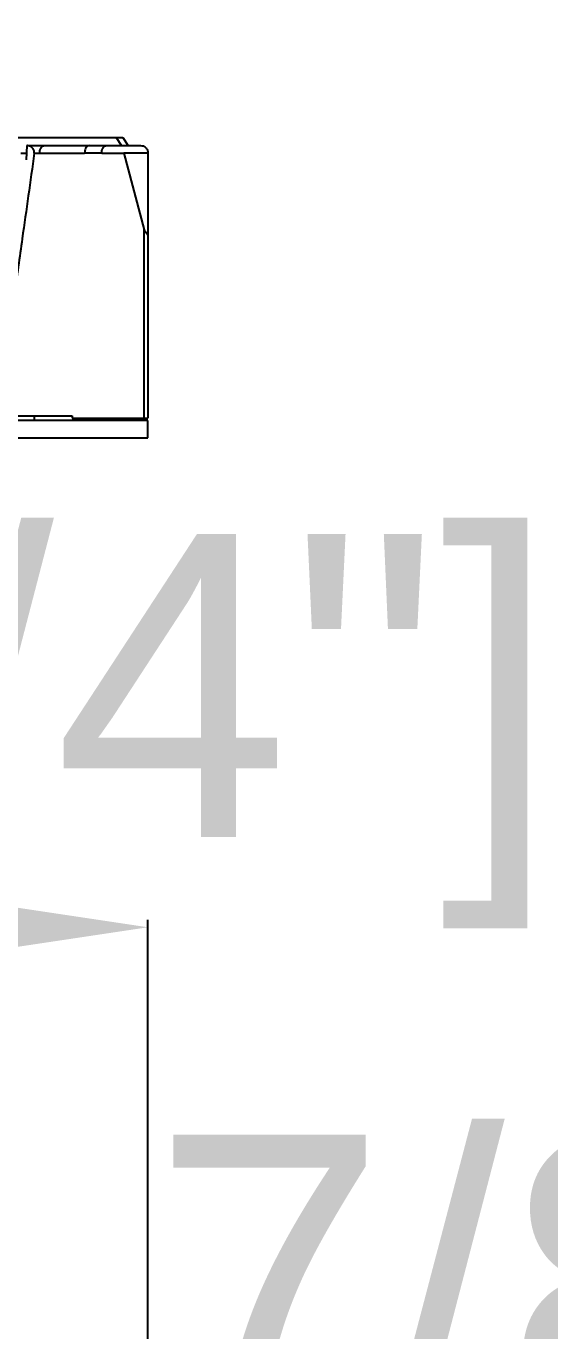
# Model space of a CAD drawing. Header units: millimetres. Extents: x 620 to 19791, y 2539 to 6969.
# Drawn here: x 7981.7 to 8050.8, y 3773.5 to 3945.7 of the extents above; entities that cross this region are included whole.
import ezdxf

# ---------------------------------------------------------------- set-up
doc = ezdxf.new("R2010")
doc.units = ezdxf.units.MM
doc.styles.get("Standard").update_dxf_attribs({"font": 'arial.ttf'})
doc.dimstyles.new('缩小5倍', dxfattribs={"dimtxt": 40, "dimasz": 20, "dimexe": 1, "dimexo": 0.2, "dimgap": 0, "dimtad": 1, "dimtoh": 1, "dimdec": 1, "dimzin": 9, "dimdsep": 46, "dimtxsty": 'Standard', "dimblk": '_FILLED', "dimcen": 0.2, "dimclrd": 256, "dimclre": 256, "dimclrt": 256, "dimadec": 1, "dimazin": 2, "dimtfac": 1, "dimtdec": 1, "dimtofl": 0, "dimtmove": 0, "dimatfit": 3, "dimldrblk": '_FILLED', "dimfxl": 1, "dimtolj": 1, "dimtzin": 0, "dimarcsym": 0})

# ---------------------------------------------------------------- blocks, each defined once
blk = doc.blocks.new('_FILLED')
at = {"color": 0, "linetype": 'ByBlock'}
blk.add_solid([(0, 0), (-1, 0.15), (-1, -0.15)], dxfattribs=at)
blk = doc.blocks.new('*D192')
at = {"lineweight": -2, "transparency": 16777216}
for p, q in [((7697.79, 3720.89), (7697.79, 3827.8)), ((7717.79, 3826.8), (7977.79, 3826.8)), ((7997.79, 3720.89), (7997.79, 3827.8))]:
    blk.add_line(p, q, dxfattribs=at)
at = {"layer": 'Defpoints', "color": 0, "transparency": 16777216}
for p in [(7997.79, 3826.8), (7697.79, 3720.69), (7997.79, 3720.69)]:
    blk.add_point(p, dxfattribs=at)
at = {"lineweight": -2, "transparency": 16777216, "xscale": 20, "yscale": 20, "zscale": 20, "rotation": 180}
blk.add_blockref('_FILLED', (7697.79, 3826.8), dxfattribs=at)
at = {"lineweight": -2, "transparency": 16777216, "xscale": 20, "yscale": 20, "zscale": 20}
blk.add_blockref('_FILLED', (7997.79, 3826.8), dxfattribs=at)
at = {"transparency": 16777216, "insert": (7847.79, 3852.69), "char_height": 40, "attachment_point": 5}
blk.add_mtext('\\A1;300mm [11 3/4"]', dxfattribs=at)
blk = doc.blocks.new('*D194')
at = {"lineweight": -2, "transparency": 16777216}
for p, q in [((7847.79, 3720.89), (7847.79, 3748.49)), ((7867.79, 3747.49), (7977.79, 3747.49)), ((7997.79, 3720.89), (7997.79, 3748.49))]:
    blk.add_line(p, q, dxfattribs=at)
at = {"layer": 'Defpoints', "color": 0, "transparency": 16777216}
for p in [(7997.79, 3747.49), (7847.79, 3720.69), (7997.79, 3720.69)]:
    blk.add_point(p, dxfattribs=at)
at = {"lineweight": -2, "transparency": 16777216, "xscale": 20, "yscale": 20, "zscale": 20, "rotation": 180}
blk.add_blockref('_FILLED', (7847.79, 3747.49), dxfattribs=at)
at = {"lineweight": -2, "transparency": 16777216, "xscale": 20, "yscale": 20, "zscale": 20}
blk.add_blockref('_FILLED', (7997.79, 3747.49), dxfattribs=at)
at = {"transparency": 16777216, "insert": (7922.79, 3773.38), "char_height": 40, "attachment_point": 5}
blk.add_mtext('\\A1;150mm [5 7/8"]', dxfattribs=at)

msp = doc.modelspace()

# ---------------------------------------------------------------- linework, layer by layer
at = {"color": 7, "linetype": 'Continuous', "lineweight": 25}
for p, q in [((7993.63869, 3930.98079), (7979.86598, 3930.98079)), ((7981.81526, 3929.97287), (7981.71608, 3928.07583)), ((7981.89534, 3929.98078), (7981.81526, 3929.97286)), ((7981.89534, 3929.98078), (7984.14815, 3929.98078)), ((7984.14815, 3929.98078), (7990.0766, 3929.98078)), ((7990.0766, 3929.98078), (7992.32941, 3929.98078)), ((7992.32941, 3929.98078), (7996.79, 3929.98078)), ((7994.2834, 3929.98078), (7993.63869, 3930.98079)), ((7995.16372, 3929.98078), (7994.50799, 3930.99787)), ((7981.03801, 3928.98079), (7981.76378, 3928.98079)), ((7982.79012, 3928.98078), (7983.51109, 3928.98079)), ((7983.51109, 3928.98079), (7989.43953, 3928.98079)), ((7991.69233, 3928.98079), (7989.43953, 3928.98079)), ((7991.69233, 3928.98079), (7994.58999, 3928.98079)), ((7994.58999, 3928.98079), (7997.29, 3918.85579)), ((7997.78999, 3928.98079), (7994.58999, 3928.98079)), ((7997.78999, 3928.98079), (7997.78999, 3918.18079)), ((7997.29, 3893.98079), (7997.29, 3918.85579)), ((7997.29, 3918.85579), (7997.78999, 3918.18079)), ((7997.78999, 3918.18079), (7997.78999, 3893.98079)), ((7927.28999, 3894.28079), (7987.79, 3894.28079)), ((7982.78999, 3894.28079), (7982.78999, 3893.68079)), ((7987.79, 3894.28079), (7987.79, 3893.98079)), ((7987.79, 3893.98079), (7997.29, 3893.98079)), ((7990.78999, 3893.68079), (7990.78999, 3893.98079)), ((7994.36, 3893.98079), (7994.36, 3893.68079)), ((7996.85999, 3893.68079), (7996.85999, 3893.98079)), ((7997.29, 3893.98079), (7997.78999, 3893.98079)), ((7997.78999, 3893.68079), (7847.79, 3893.68079)), ((7997.78999, 3891.38079), (7997.78999, 3893.68079)), ((7847.79, 3891.38079), (7997.78999, 3891.38079))]:
    msp.add_line(p, q, dxfattribs=at)
for points, knots in [([(7982.79012, 3928.98078), (7982.79446, 3929.03475), (7982.80317, 3929.14318), (7982.77181, 3929.30662), (7982.70582, 3929.46336), (7982.55696, 3929.67216), (7982.26065, 3929.88864), (7981.97503, 3929.94265), (7981.81526, 3929.97286)], [0, 0, 0, 0, 0.089112542, 0.179044417, 0.279268711, 0.389884225, 0.658722113, 1, 1, 1, 1]), ([(7983.51109, 3928.98079), (7983.5136, 3929.05924), (7983.51847, 3929.21094), (7983.57475, 3929.47202), (7983.70617, 3929.72478), (7983.90362, 3929.93752), (7984.06219, 3929.96558), (7984.14815, 3929.98078)], [0, 0, 0, 0, 0.13692805, 0.264775659, 0.489443468, 0.723213912, 1, 1, 1, 1]), ([(7990.0766, 3929.98078), (7989.99063, 3929.96558), (7989.83206, 3929.93752), (7989.63461, 3929.72479), (7989.50319, 3929.47203), (7989.44691, 3929.21094), (7989.44205, 3929.05924), (7989.43953, 3928.98079)], [0, 0, 0, 0, 0.276785884, 0.510556156, 0.735223799, 0.863061274, 1, 1, 1, 1]), ([(7991.69233, 3928.98079), (7991.69486, 3929.05924), (7991.69974, 3929.21093), (7991.75598, 3929.47203), (7991.88742, 3929.72478), (7992.08486, 3929.93753), (7992.24344, 3929.96558), (7992.32941, 3929.98078)], [0, 0, 0, 0, 0.136928114, 0.26477357, 0.489440607, 0.723210248, 1, 1, 1, 1]), ([(7994.48105, 3930.98079), (7994.48591, 3930.98083), (7994.5, 3930.98096), (7994.2108, 3930.97923), (7993.83454, 3930.98025), (7993.63869, 3930.98079)], [0, 0, 0, 0, 0.201323698, 0.584263907, 1, 1, 1, 1]), ([(7996.79, 3929.98078), (7996.90759, 3929.96914), (7997.12675, 3929.94743), (7997.42845, 3929.77535), (7997.64019, 3929.53729), (7997.74144, 3929.3054), (7997.7832, 3929.13212), (7997.78768, 3929.03231), (7997.78999, 3928.98079)], [0, 0, 0, 0, 0.286635485, 0.534244974, 0.759489339, 0.869904288, 0.932848846, 1, 1, 1, 1]), ([(7982.79012, 3928.98078), (7982.52725, 3927.10625), (7981.99923, 3923.34091), (7981.12188, 3917.09926), (7980.32045, 3911.40869), (7979.7868, 3907.60857), (7979.60093, 3906.28498)], [0, 0, 0, 0, 0.247771297, 0.497693855, 0.825046018, 1, 1, 1, 1])]:
    msp.add_open_spline(points, degree=3, knots=knots, dxfattribs=at)

# ---------------------------------------------------------------- dimensions: what is measured, and where the dimension line sits
for base, p1, picture, middle in [((7997.79, 3826.79989), (7697.79, 3720.693), '*D192', (7847.79, 3826.79989)), ((7997.79, 3747.48627), (7847.79, 3720.693), '*D194', (7922.79, 3747.48627))]:
    dim = msp.add_linear_dim(base=base, p1=p1, p2=(7997.79, 3720.693), dimstyle='缩小5倍', override={"dimpost": 'mm'})
    dim.commit()
    dim.dimension.update_dxf_attribs({"geometry": picture, "text_midpoint": middle, "dimtype": 160})

doc.saveas('drawing.dxf')
